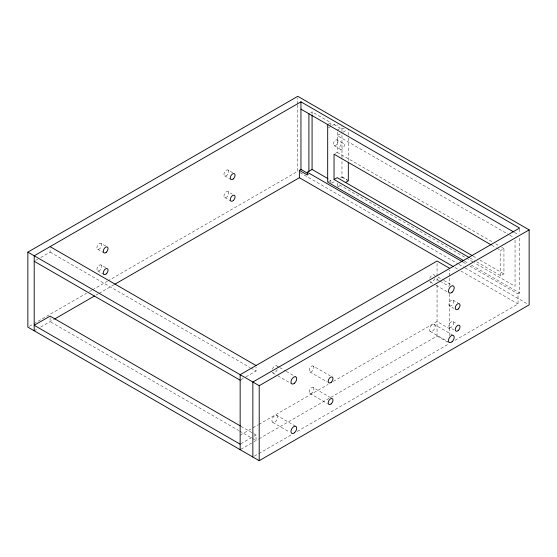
<?xml version="1.0" encoding="UTF-8"?>
<svg xmlns="http://www.w3.org/2000/svg" width="557" height="557" viewBox="0 0 557 557"><rect width="100%" height="100%" fill="white"/><g stroke="black" fill="none" stroke-linecap="round" stroke-linejoin="round"><path stroke-width="0.42" stroke-dasharray="2.79 2.09" d="M50.081 317.692L50.081 321.619L238.744 430.547M40.703 257.543L50.088 252.126L50.088 248.199M241 426.349L256.032 435.024L256.032 440.524L239.496 430.979M245.929 376.866L256.039 371.032L256.039 367.105M297.793 104.925L297.786 171.305L108.302 280.679M297.793 104.068L297.793 98.032M312.08 114.47L312.087 111.894L330.865 122.735L330.865 125.666M330.858 182.78L330.858 180.308L328.602 179.006M337.215 185.801L337.215 183.601L473.61 262.347M335.314 153.454L337.215 152.353L337.215 130.066L340.39 128.235L345.946 128.876M340.487 178.045L341.97 177.189L341.977 158.55M341.977 157.68L341.977 132.441M341.977 131.57L341.977 126.355M348.327 160.479L348.327 136.11M348.327 135.24L348.327 129.154M259.033 438.791L437.05 336.031L437.057 284.536M437.057 281.097L437.057 276.878M437.057 276.042L437.057 262.709M449.757 335.697L449.757 294.235M449.757 285.873L449.757 276.711M449.757 275.875L449.757 270.041M500.771 275.75L500.771 250.448L503.946 248.617L503.946 273.919L500.771 275.75L475.232 261.01M515.051 240.074L515.051 286.277L474.362 262.779M455.006 340.334L518.031 303.955L518.031 293.873L519.625 292.954L519.625 237.094M35.648 260.46L37.813 259.207M310.813 112.625L312.087 111.894M327.69 124.566L330.865 122.735M328.324 127.866L334.04 124.566L338.008 125.026M340.181 133.854L337.222 135.567L509.028 234.762M343.147 132.141L346.851 130.004M29.354 326.256L33.114 324.083M33.866 323.652L86.502 293.267M89.51 291.534L91.766 290.225M92.518 289.793L107.55 281.111M34.2 330.788L37.813 328.707M40.696 327.036L53.848 319.446M96.027 295.106L98.283 293.797M99.035 293.365L114.101 284.669M307.318 174.968L308.905 174.049M328.324 181.777L330.858 180.308M331.596 183.176L334.562 181.464M337.208 187.27L340.912 185.133M240.882 379.777L245.212 377.277M240.151 435.205L252.175 428.263M252.927 427.832L258.19 424.796M258.942 424.357L328.08 384.448M333.344 381.413L437.05 321.549L449.757 328.881M240.875 443.776L253.143 436.688M253.867 436.277L256.032 435.024M240.875 449.276L253.143 442.195M253.867 441.778L258.281 439.222M254.361 456.155L258.114 453.99M258.866 453.558L291.931 434.467M297.194 431.431L449.005 343.801M449.59 305.89L450.084 306.044A3.37 1.943 -60 0 0 453.656 301.602A3.37 1.943 -60 0 0 450.084 301.281L449.596 302.005A3.37 1.943 -60 0 0 449.59 305.89L453.83 308.341M449.59 327.439L450.084 327.593A3.37 1.943 -60 0 0 453.656 323.144A3.37 1.943 -60 0 0 450.084 322.823L449.59 323.547A3.37 1.943 -60 0 0 449.59 327.439L453.823 329.883M334.04 124.566L340.39 128.235M514.355 232.339L518.121 234.511M509.78 235.193L513.547 237.373M337.291 139.974A3.258 1.88 -60 0 1 336.254 145.015A3.258 1.88 -60 0 1 333.434 143.386A3.258 1.88 -60 0 1 337.291 139.974L343.641 143.636A3.258 1.88 -60 0 1 342.611 148.684A3.258 1.88 -60 0 1 339.791 147.055A3.258 1.88 -60 0 1 343.641 143.636M334.033 145.614L340.383 149.276M337.215 152.353L492.68 242.114M495.688 243.848L498.689 245.581M501.697 247.315L503.946 248.617M491.761 245.247L496.266 247.844M497.018 248.283L500.771 250.448M341.977 176.827L348.327 180.496M341.97 177.189L347.617 180.447M473.151 256.143L476.91 258.309M479.911 260.042L503.946 273.919M469.976 257.975L474.48 260.579M464.677 261.226L468.437 263.405M471.452 265.139L519.625 292.954M463.097 262.152L466.857 264.324M469.871 266.065L518.031 293.873M300.049 172.607L458.307 263.976M459.059 264.415L464.336 267.457M465.088 267.889L527.639 304.004M454.916 267.513L457.924 269.254M460.924 270.987L518.031 303.955M437.976 277.073L443.107 280.032M443.838 280.456L452.632 285.532M437.057 279.377L439.299 280.672M440.044 281.104L449.012 286.277M430.269 281.96L435.4 284.919M436.131 285.344L449.325 292.961M228.022 170.024A3.37 1.943 -60 0 1 226.957 175.239A3.37 1.943 -60 0 1 224.039 173.554A3.37 1.943 -60 0 1 228.022 170.024L233.668 173.283M452.959 300.056L457.903 302.911M224.652 175.859L230.299 179.117M228.022 191.664A3.37 1.943 -60 0 1 226.957 196.879A3.37 1.943 -60 0 1 224.039 195.194A3.37 1.943 -60 0 1 228.022 191.664L232.255 194.108M452.959 321.605L457.193 324.049M224.652 197.498L230.299 200.757M434.307 324.466A4.045 2.332 -60 0 1 433.026 330.726A4.045 2.332 -60 0 1 429.524 328.707A4.045 2.332 -60 0 1 434.307 324.466L452.632 335.042M430.269 331.464L449.318 342.464M437.05 336.031L447.515 342.075M100.991 243.353A3.37 1.943 -60 0 1 99.926 248.568A3.37 1.943 -60 0 1 97.009 246.883A3.37 1.943 -60 0 1 100.991 243.353L106.638 246.612M313.229 366.053A3.37 1.943 -60 0 1 312.157 371.268A3.37 1.943 -60 0 1 309.239 369.583A3.37 1.943 -60 0 1 313.229 366.053L330.085 375.78M97.621 249.188L103.978 252.85M309.859 371.888L327.446 382.039M276.794 365.879L278.994 367.154M279.725 367.571L285.588 370.962M286.319 371.38L295.851 376.88M100.991 264.986A3.37 1.943 -60 0 1 99.926 270.208A3.37 1.943 -60 0 1 97.009 268.523A3.37 1.943 -60 0 1 100.991 264.986L106.638 268.244M313.229 387.595A3.37 1.943 -60 0 1 312.157 392.817A3.37 1.943 -60 0 1 309.239 391.132A3.37 1.943 -60 0 1 313.229 387.595L330.816 397.754M97.621 270.82L103.971 274.49M309.859 393.43L327.446 403.588M272.749 372.884L277.149 375.425M277.88 375.843L291.074 383.46M50.088 252.126L250.023 367.557M250.775 367.996L256.039 371.032M276.787 415.39A4.045 2.332 -60 0 1 275.506 421.649A4.045 2.332 -60 0 1 272.011 419.63A4.045 2.332 -60 0 1 276.787 415.39L295.844 426.39M272.749 422.394L289.605 432.121M519.597 228.871L519.618 233.752M429.816 278.235A4.045 2.332 -60 0 1 432.664 274.97A4.045 2.332 -60 0 1 435.052 276.007M434.766 278.681A4.045 2.332 -60 0 1 429.816 281.536M272.296 369.159A4.045 2.332 -60 0 1 277.247 366.304M277.247 369.604A4.045 2.332 -60 0 1 272.296 372.459"/><path stroke-width="0.84" d="M27.857 252.126L27.85 327.119L259.207 460.695L529.143 304.874L529.15 229.881L297.793 96.305L27.857 252.126L259.214 385.695L529.15 229.881M34.2 330.788L34.207 255.795L300.94 101.827L519.597 228.064L252.864 382.032L252.857 457.025M240.151 449.694L240.158 374.694L437.057 261.038L449.757 268.37M259.207 460.695L259.214 385.695M114.853 284.23L299.381 177.718L299.381 170.386L300.968 169.467L307.464 173.22M300.968 169.467L300.94 101.827M327.85 178.574L312.08 169.467L307.318 172.217L307.318 174.968L299.381 170.386M308.905 171.298L308.912 113.725L300.94 109.158M312.08 169.467L312.08 115.334M327.69 124.566L327.683 182.139L463.925 260.794M469.224 257.543L334.04 179.493L334.04 154.192L491.009 244.808M348.327 162.219L348.327 180.858L345.361 182.564M54.6 319.015L94.516 295.969M334.04 179.493L337.215 177.662L472.399 255.705M308.912 113.725L513.603 231.9M307.318 172.217L462.345 261.72M299.381 177.718L453.412 266.65M50.088 246.626L256.039 365.531M34.207 261.296L240.158 380.194M240.248 425.91L50.081 316.118L34.2 325.288L240.151 444.194M458.244 330.489A3.37 1.943 -60 0 0 459.309 325.274A3.37 1.943 -60 0 0 455.327 328.804A3.37 1.943 -60 0 0 458.244 330.489M458.244 308.947A3.37 1.943 -60 0 0 459.316 303.725A3.37 1.943 -60 0 0 455.327 307.262A3.37 1.943 -60 0 0 458.244 308.947M452.089 292.223A4.045 2.332 -60 0 0 453.37 285.957A4.045 2.332 -60 0 0 448.587 290.197A4.045 2.332 -60 0 0 452.089 292.223M452.082 341.726A4.045 2.332 -60 0 0 453.363 335.467A4.045 2.332 -60 0 0 448.58 339.707A4.045 2.332 -60 0 0 452.082 341.726M331.213 382.269A3.37 1.943 -60 0 0 332.285 377.054A3.37 1.943 -60 0 0 328.296 380.584A3.37 1.943 -60 0 0 331.213 382.269M331.213 403.818A3.37 1.943 -60 0 0 332.278 398.596A3.37 1.943 -60 0 0 328.296 402.133A3.37 1.943 -60 0 0 331.213 403.818M294.569 383.146A4.045 2.332 -60 0 0 295.851 376.88A4.045 2.332 -60 0 0 291.067 381.12A4.045 2.332 -60 0 0 294.569 383.146M294.562 432.65A4.045 2.332 -60 0 0 295.844 426.39A4.045 2.332 -60 0 0 291.06 430.631A4.045 2.332 -60 0 0 294.562 432.65M106.276 252.237A3.37 1.943 -60 0 0 107.341 247.016A3.37 1.943 -60 0 0 103.358 250.553A3.37 1.943 -60 0 0 106.276 252.237M106.276 273.87A3.37 1.943 -60 0 0 107.341 268.655A3.37 1.943 -60 0 0 103.358 272.185A3.37 1.943 -60 0 0 106.276 273.87M233.306 178.908A3.37 1.943 -60 0 0 234.372 173.693A3.37 1.943 -60 0 0 230.389 177.223A3.37 1.943 -60 0 0 233.306 178.908M233.306 200.548A3.37 1.943 -60 0 0 234.372 195.326A3.37 1.943 -60 0 0 230.389 198.863A3.37 1.943 -60 0 0 233.306 200.548"/></g></svg>
